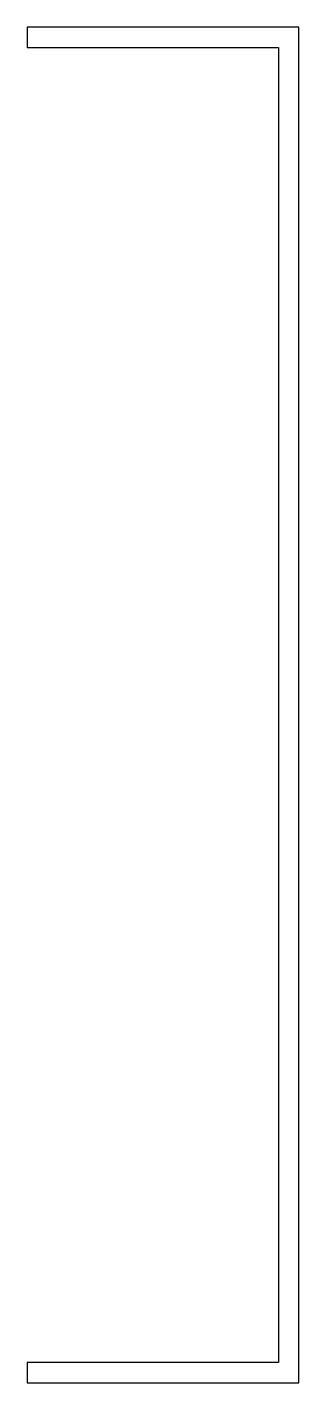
# Model space of a CAD drawing. Extents: x 984 to 1024, y -189 to 11.
import ezdxf

# ---------------------------------------------------------------- set-up
doc = ezdxf.new("R2010")
doc.units = 0
doc.header["$LTSCALE"] = 15
doc.layers.get('0').update_dxf_attribs({"linetype": 'CONTINUOUS'})

msp = doc.modelspace()

# ---------------------------------------------------------------- linework, layer by layer
at = {"ltscale": 0.05}
msp.add_lwpolyline([(984.07, 7.82), (1021.07, 7.82), (1021.07, -186.18), (984.07, -186.18), (984.07, -189.18), (1024.07, -189.18), (1024.07, 10.82), (984.07, 10.82)], close=True, dxfattribs=at)

doc.saveas('drawing.dxf')
